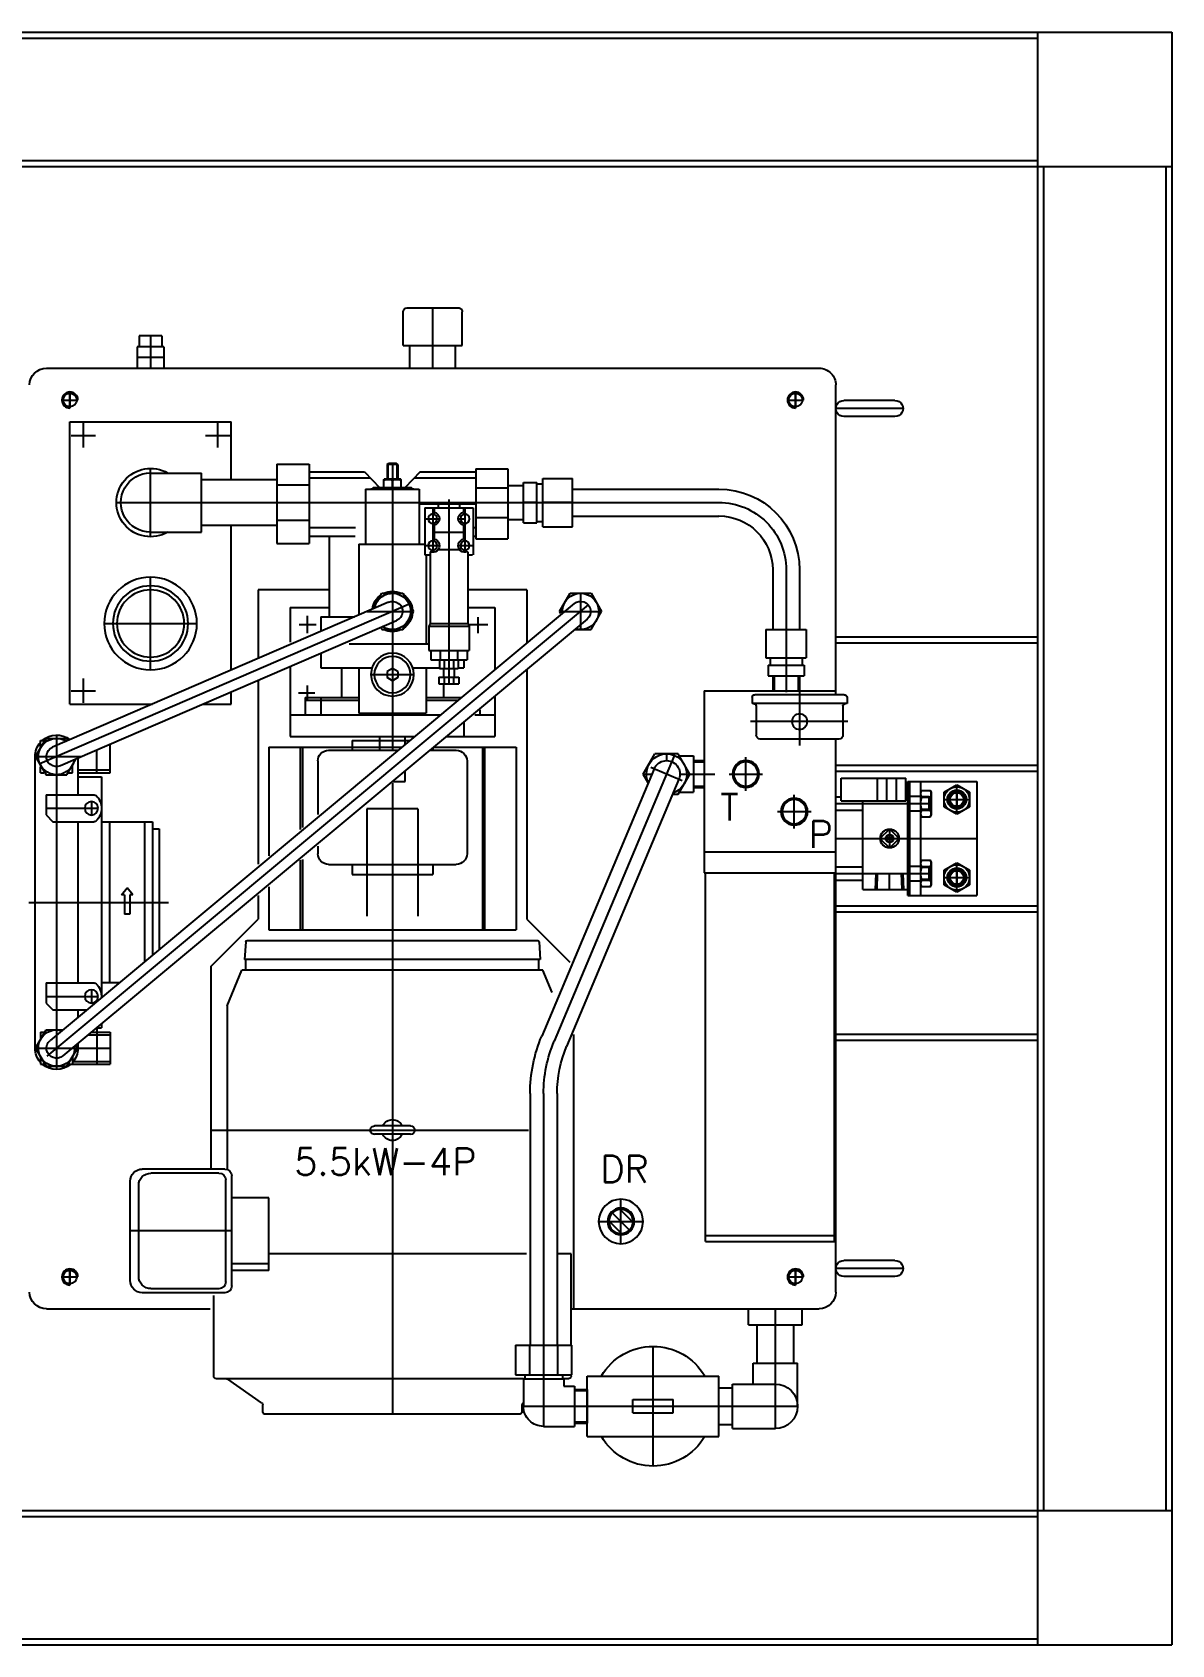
# Model space of a CAD drawing. Header units: millimetres. Extents: x 4080735 to 4152075, y -451436 to -400976.
# Drawn here: x 4105735 to 4106583, y -423212 to -422012 of the extents above; entities that cross this region are included whole.
import ezdxf

# ---------------------------------------------------------------- set-up
doc = ezdxf.new("R2010")
doc.units = ezdxf.units.MM
doc.header["$LTSCALE"] = 60
doc.layers.add('EQUIPMENT', color=6, linetype='Continuous')
doc.styles.get("Standard").update_dxf_attribs({"font": 'romans.shx', "width": 0.75, "bigfont": 'whgtxt.shx'})

# ---------------------------------------------------------------- blocks, each defined once
blk = doc.blocks.new('EQ')
at = {"layer": 'EQUIPMENT', "color": 253}
for p, q in [((-12255, 19956.5), (-8955, 19956.5)), ((-9055, 19956.5), (-9055, 18756.5)), ((-8955, 19956.5), (-8955, 18756.5)), ((-9955, 19952), (-9055, 19952)), ((-9955, 19861), (-9055, 19861)), ((-9955, 19856.5), (-8955, 19856.5)), ((-9050.5, 19856.5), (-9050.5, 18856.5)), ((-8959.5, 19856.5), (-8959.5, 18856.5)), ((-9527, 19723.5), (-9527, 19748.5)), ((-9524, 19751.5), (-9486, 19751.5)), ((-9505, 19706.5), (-9505, 19751.5)), ((-9483, 19723.5), (-9483, 19748.5)), ((-9723.5, 19730.5), (-9723.5, 19722.5)), ((-9706.5, 19730.5), (-9723.5, 19730.5)), ((-9715, 19730.5), (-9715, 19706.5)), ((-9715, 19729.5), (-9715, 19721.5)), ((-9706.5, 19730.5), (-9706.5, 19722.5)), ((-9725, 19722.5), (-9725, 19706.5)), ((-9705, 19722.5), (-9725, 19722.5)), ((-9705, 19722.5), (-9705, 19706.5)), ((-9527, 19723.5), (-9483, 19723.5)), ((-9522, 19706.5), (-9522, 19723.5)), ((-9488, 19706.5), (-9488, 19723.5)), ((-9792.5, 19706.5), (-9217.5, 19706.5)), ((-9705, 19714.5), (-9725, 19714.5)), ((-9205, 19466.5), (-9205, 19694)), ((-9781, 19682.8), (-9769, 19682.8)), ((-9781, 19682.8), (-9769, 19682.8)), ((-9775, 19688.8), (-9775, 19676.8)), ((-9775, 19676.8), (-9775, 19688.8)), ((-9241, 19682.8), (-9229, 19682.8)), ((-9241, 19682.8), (-9229, 19682.8)), ((-9235, 19688.8), (-9235, 19676.8)), ((-9235, 19676.8), (-9235, 19688.8)), ((-9161, 19682.5), (-9199, 19682.5)), ((-9155, 19676.5), (-9205, 19676.5)), ((-9161, 19670.5), (-9199, 19670.5)), ((-9775, 19456.5), (-9775, 19666.5)), ((-9775, 19666.5), (-9655, 19666.5)), ((-9774, 19656.5), (-9756, 19656.5)), ((-9765, 19647.5), (-9765, 19665.5)), ((-9674, 19656.5), (-9656, 19656.5)), ((-9665, 19647.5), (-9665, 19665.5)), ((-9655, 19623.5), (-9655, 19666.5)), ((-9715, 19581), (-9715, 19632)), ((-9621, 19635), (-9597, 19635)), ((-9621, 19635), (-9621, 19576)), ((-9597, 19635), (-9597, 19576)), ((-9539, 19634.9), (-9538, 19635.5)), ((-9531, 19634.9), (-9539, 19634.9)), ((-9539, 19634.9), (-9539, 19624)), ((-9538.3, 19635.3), (-9538.3, 19624)), ((-9532, 19635.5), (-9538, 19635.5)), ((-9535, 19635.5), (-9535, 19422.2)), ((-9531, 19634.9), (-9532, 19635.5)), ((-9531.7, 19635.3), (-9531.7, 19624)), ((-9531, 19634.9), (-9531, 19624)), ((-9715, 19628.5), (-9677, 19628.5)), ((-9677, 19584.5), (-9677, 19628.5)), ((-9621, 19623.5), (-9677, 19623.5)), ((-9597, 19629.5), (-9555.7, 19629.5)), ((-9597, 19625), (-9551.4, 19625)), ((-9555.7, 19629.5), (-9544.3, 19617.5)), ((-9541.5, 19623.3), (-9541.2, 19624)), ((-9541.5, 19617.5), (-9541.5, 19623.3)), ((-9528.7, 19624), (-9541.2, 19624)), ((-9535, 19617.5), (-9535, 19623.3)), ((-9528.5, 19623.3), (-9528.7, 19624)), ((-9528.5, 19617.5), (-9528.5, 19623.3)), ((-9514.3, 19629.5), (-9525.7, 19617.5)), ((-9518.6, 19625), (-9473, 19625)), ((-9514.3, 19629.5), (-9473, 19629.5)), ((-9473, 19631.5), (-9473, 19579.5)), ((-9473, 19631.5), (-9449, 19631.5)), ((-9449, 19631.5), (-9449, 19579.5)), ((-9437.5, 19591.5), (-9437.5, 19621.5)), ((-9437.5, 19621.5), (-9427.5, 19621.5)), ((-9427.5, 19591.5), (-9427.5, 19621.5)), ((-9427.5, 19620.5), (-9423, 19620.5)), ((-9423, 19588.5), (-9423, 19624.5)), ((-9423, 19624.5), (-9401, 19624.5)), ((-9401, 19588.5), (-9401, 19624.5)), ((-9621, 19619.6), (-9597, 19619.6)), ((-9555, 19616.5), (-9515, 19616.5)), ((-9555, 19616.5), (-9555, 19575.5)), ((-9520.7, 19617.5), (-9549.3, 19617.5)), ((-9546.5, 19617.5), (-9523.5, 19617.5)), ((-9515, 19616.5), (-9515, 19575.5)), ((-9493, 19608.9), (-9493, 19471.5)), ((-9473, 19617.5), (-9449, 19617.5)), ((-9449, 19619.3), (-9437.5, 19619.3)), ((-9401, 19616.5), (-9292, 19616.5)), ((-9740.5, 19606.5), (-9437.6, 19606.5)), ((-9514.3, 19605.5), (-9473, 19605.5)), ((-9511, 19602.5), (-9475, 19602.5)), ((-9511, 19602.5), (-9511, 19567.5)), ((-9505, 19602.5), (-9505, 19569.5)), ((-9504, 19602.5), (-9504, 19599.4)), ((-9501, 19606.5), (-9485, 19606.5)), ((-9501, 19606.5), (-9501, 19602.5)), ((-9485, 19606.5), (-9485, 19602.5)), ((-9482, 19602.5), (-9482, 19599.4)), ((-9481, 19602.5), (-9481, 19569.5)), ((-9475, 19602.5), (-9475, 19567.5)), ((-9454.8, 19606.5), (-9292, 19606.5)), ((-9427.5, 19606.5), (-9437.5, 19606.5)), ((-9401, 19606.5), (-9423, 19606.5)), ((-9401, 19596.5), (-9292, 19596.5)), ((-9715, 19584.5), (-9677, 19584.5)), ((-9621, 19589.5), (-9677, 19589.5)), ((-9655, 19481.8), (-9655, 19589.5)), ((-9621, 19593.4), (-9597, 19593.4)), ((-9596.6, 19588), (-9562.6, 19588)), ((-9511, 19594.5), (-9500, 19594.5)), ((-9505, 19584.5), (-9481, 19584.5)), ((-9504, 19589.6), (-9504, 19579.4)), ((-9486, 19594.5), (-9481, 19594.5)), ((-9482, 19589.6), (-9482, 19579.4)), ((-9475, 19588), (-9473, 19588)), ((-9473, 19595.5), (-9449, 19595.5)), ((-9449, 19593.8), (-9437.5, 19593.8)), ((-9437.5, 19591.5), (-9427.5, 19591.5)), ((-9427.5, 19592.5), (-9423, 19592.5)), ((-9423, 19588.5), (-9401, 19588.5)), ((-9621, 19576), (-9597, 19576)), ((-9597, 19581.5), (-9562.8, 19581.5)), ((-9582, 19581.5), (-9582, 19521.5)), ((-9560, 19575.5), (-9560, 19522.9)), ((-9560, 19575.5), (-9511, 19575.5)), ((-9511, 19574.5), (-9500, 19574.5)), ((-9486, 19574.5), (-9475, 19574.5)), ((-9475, 19581.5), (-9473, 19581.5)), ((-9473, 19579.5), (-9449, 19579.5)), ((-9511, 19567.5), (-9507, 19567.5)), ((-9510, 19567.5), (-9510, 19501.5)), ((-9507, 19569.9), (-9507, 19516.5)), ((-9501, 19571.5), (-9485, 19571.5)), ((-9479, 19569.9), (-9479, 19516.5)), ((-9479, 19567.5), (-9475.3, 19567.5)), ((-9715, 19482), (-9715, 19551)), ((-9252, 19556.5), (-9252, 19512)), ((-9242, 19556.5), (-9242, 19465.5)), ((-9232, 19556.5), (-9232, 19512)), ((-9635, 19541.5), (-9635, 19490.5)), ((-9582, 19541.5), (-9635, 19541.5)), ((-9549.5, 19527.4), (-9542.8, 19539)), ((-9542.8, 19539), (-9527.2, 19539)), ((-9527.2, 19539), (-9519.4, 19525.5)), ((-9435, 19541.5), (-9479, 19541.5)), ((-9435, 19541.5), (-9435, 19502)), ((-9410.6, 19525.5), (-9402.8, 19539)), ((-9402.8, 19539), (-9387.2, 19539)), ((-9395, 19539), (-9395, 19512)), ((-9387.2, 19539), (-9379.4, 19525.5)), ((-9521.2, 19531.5), (-9797.5, 19412.1)), ((-9389.3, 19530.3), (-9792.2, 19194.5)), ((-9399.8, 19531.3), (-9789.8, 19206.3)), ((-9538, 19532.4), (-9788, 19424.4)), ((-9611.2, 19528.5), (-9611.2, 19502.5)), ((-9611.2, 19528.5), (-9582, 19528.5)), ((-9553.9, 19525.5), (-9519.4, 19525.5)), ((-9527.2, 19512), (-9519.4, 19525.5)), ((-9479, 19528.5), (-9458.7, 19528.5)), ((-9458.7, 19528.5), (-9458.7, 19482.2)), ((-9410.6, 19525.5), (-9379.4, 19525.5)), ((-9410.6, 19525.5), (-9409.8, 19524.1)), ((-9387.2, 19512), (-9379.4, 19525.5)), ((-9532, 19518.6), (-9782, 19410.6)), ((-9390.2, 19519.7), (-9780.2, 19194.7)), ((-9749.5, 19516.5), (-9680.5, 19516.5)), ((-9604.3, 19515.8), (-9591.7, 19515.8)), ((-9598.5, 19522.3), (-9598.5, 19509.3)), ((-9588.2, 19521.5), (-9563.2, 19521.5)), ((-9588.2, 19521.5), (-9588.2, 19510.7)), ((-9543.7, 19513.6), (-9542.8, 19512)), ((-9542.8, 19512), (-9527.2, 19512)), ((-9507, 19516.5), (-9508, 19514.5)), ((-9508, 19514.5), (-9478, 19514.5)), ((-9508, 19514.5), (-9508, 19496.5)), ((-9507, 19516.5), (-9479, 19516.5)), ((-9479, 19516.5), (-9478, 19514.5)), ((-9478, 19515.8), (-9464, 19515.8)), ((-9478, 19514.5), (-9478, 19496.5)), ((-9471.5, 19521.3), (-9471.5, 19509.3)), ((-9399.5, 19512), (-9387.2, 19512)), ((-9257, 19512), (-9227, 19512)), ((-9257, 19512), (-9257, 19491)), ((-9242, 19512), (-9242, 19491)), ((-9227, 19512), (-9227, 19491)), ((-9567.2, 19501.5), (-9508, 19501.5)), ((-9205, 19506.5), (-9055, 19506.5)), ((-9205, 19502), (-9055, 19502)), ((-9588.2, 19494.4), (-9588.2, 19483.5)), ((-9508, 19496.5), (-9478, 19496.5)), ((-9506.5, 19496.5), (-9506.5, 19489.5)), ((-9506.5, 19489.5), (-9479.5, 19489.5)), ((-9500, 19489.5), (-9500, 19483)), ((-9499.5, 19496.5), (-9499.5, 19489.5)), ((-9496.5, 19489.5), (-9496.5, 19483)), ((-9489.5, 19489.5), (-9489.5, 19483)), ((-9486.5, 19496.5), (-9486.5, 19489.5)), ((-9486, 19489.5), (-9486, 19483)), ((-9481.8, 19489.5), (-9481.8, 19483.5)), ((-9479.5, 19496.5), (-9479.5, 19489.5)), ((-9257, 19491), (-9227, 19491)), ((-9254, 19491), (-9254, 19485.5)), ((-9230, 19491), (-9230, 19485.5)), ((-9611.2, 19484.4), (-9611.2, 19432.5)), ((-9588.2, 19483.5), (-9550.2, 19483.5)), ((-9573, 19483.5), (-9573, 19461.5)), ((-9560, 19483.5), (-9560, 19449.8)), ((-9551, 19478.5), (-9519, 19478.5)), ((-9535, 19483.1), (-9539, 19480.8)), ((-9539, 19480.8), (-9539, 19476.2)), ((-9535, 19473.9), (-9539, 19476.2)), ((-9531, 19480.8), (-9535, 19483.1)), ((-9531, 19476.2), (-9535, 19473.9)), ((-9531, 19480.8), (-9531, 19476.2)), ((-9519.8, 19483.5), (-9500, 19483.5)), ((-9510, 19483.5), (-9510, 19449.8)), ((-9500.5, 19476.5), (-9485.5, 19476.5)), ((-9500.5, 19476.5), (-9500.5, 19471.5)), ((-9500, 19483), (-9486, 19483)), ((-9497, 19483), (-9497, 19476.5)), ((-9496.5, 19476.5), (-9496.5, 19471.5)), ((-9489.5, 19476.5), (-9489.5, 19471.5)), ((-9489, 19483), (-9489, 19476.5)), ((-9486, 19483.5), (-9481.8, 19483.5)), ((-9485.5, 19476.5), (-9485.5, 19471.5)), ((-9435, 19482.4), (-9435, 19296.5)), ((-9255.5, 19485.5), (-9228.5, 19485.5)), ((-9255.5, 19485.5), (-9255.5, 19477.5)), ((-9255.5, 19477.5), (-9228.5, 19477.5)), ((-9252, 19477.5), (-9252, 19466.5)), ((-9251, 19477.5), (-9251, 19466.5)), ((-9242, 19485.5), (-9242, 19477.5)), ((-9233, 19477.5), (-9233, 19466.5)), ((-9232, 19477.5), (-9232, 19466.5)), ((-9228.5, 19485.5), (-9228.5, 19477.5)), ((-9774, 19466.5), (-9756, 19466.5)), ((-9765, 19457.5), (-9765, 19475.5)), ((-9655, 19456.5), (-9655, 19465.5)), ((-9635, 19474.1), (-9635, 19337.4)), ((-9605, 19465), (-9592.7, 19465)), ((-9598.5, 19470.3), (-9598.5, 19460.3)), ((-9500.5, 19471.5), (-9485.5, 19471.5)), ((-9497, 19471.5), (-9497, 19461.5)), ((-9303, 19466.5), (-9303, 19331)), ((-9303, 19466.5), (-9205, 19466.5)), ((-9232, 19469.4), (-9232, 19425.7)), ((-9205, 19463.5), (-9205, 19466.5)), ((-9775, 19456.5), (-9713.6, 19456.5)), ((-9675.8, 19456.5), (-9655, 19456.5)), ((-9675.8, 19456.5), (-9655, 19456.5)), ((-9600, 19461.5), (-9560, 19461.5)), ((-9600, 19461.5), (-9600, 19448.5)), ((-9600, 19459.5), (-9560, 19459.5)), ((-9588.2, 19461.5), (-9588.2, 19448.5)), ((-9510, 19461.5), (-9483.5, 19461.5)), ((-9510, 19459.5), (-9485.9, 19459.5)), ((-9470, 19452.2), (-9470, 19448.5)), ((-9458.7, 19462.6), (-9458.7, 19432.5)), ((-9267.3, 19461.5), (-9267.3, 19457)), ((-9196.7, 19457), (-9267.3, 19457)), ((-9198.7, 19463.5), (-9265.3, 19463.5)), ((-9264.3, 19455), (-9264.3, 19433.5)), ((-9199.7, 19455), (-9199.7, 19433.5)), ((-9196.7, 19461.5), (-9196.7, 19457)), ((-9611.2, 19448.5), (-9499.1, 19448.5)), ((-9560, 19449.8), (-9510, 19449.8)), ((-9481.8, 19443.4), (-9481.8, 19432.5)), ((-9473.7, 19448.5), (-9458.7, 19448.5)), ((-9196, 19443.5), (-9268.5, 19443.5)), ((-9800.6, 19417.5), (-9792.8, 19431)), ((-9797, 19429.5), (-9793.7, 19429.5)), ((-9797, 19423.7), (-9797, 19429.5)), ((-9792.8, 19431), (-9777.2, 19431)), ((-9785, 19433.5), (-9785, 19184.5)), ((-9777.2, 19431), (-9776.3, 19429.4)), ((-9611.2, 19432.5), (-9518.3, 19432.5)), ((-9565, 19429.5), (-9521.9, 19429.5)), ((-9565, 19429.5), (-9565, 19424.5)), ((-9544.5, 19432.5), (-9544.5, 19429.5)), ((-9544.5, 19429.5), (-9544.5, 19422.2)), ((-9525.5, 19429.5), (-9525.5, 19432.5)), ((-9525.5, 19426.5), (-9525.5, 19429.5)), ((-9494.9, 19432.5), (-9458.7, 19432.5)), ((-9202.7, 19430.5), (-9261.3, 19430.5)), ((-9205, 19344.9), (-9205, 19430.5)), ((-9801, 19417.5), (-9801, 19200.5)), ((-9801, 19417.5), (-9766.1, 19417.5)), ((-9800.6, 19417.5), (-9792.8, 19404)), ((-9769, 19416.3), (-9769, 19389)), ((-9755, 19405.5), (-9755, 19422.3)), ((-9745, 19405.5), (-9745, 19426.6)), ((-9627, 19424.5), (-9627, 19343.7)), ((-9627, 19424.5), (-9527.9, 19424.5)), ((-9603.6, 19424.5), (-9603.6, 19363.1)), ((-9602, 19424.5), (-9602, 19364.7)), ((-9582.5, 19422.2), (-9530.8, 19422.2)), ((-9565, 19424.5), (-9565, 19422.2)), ((-9507.3, 19422.2), (-9487.5, 19422.2)), ((-9505, 19424.1), (-9505, 19422.2)), ((-9504.5, 19424.5), (-9443, 19424.5)), ((-9468, 19424.5), (-9468, 19288.5)), ((-9466.4, 19424.5), (-9466.4, 19288.5)), ((-9443, 19424.5), (-9443, 19288.5)), ((-9325.3, 19418), (-9414.7, 19205.6)), ((-9348.3, 19404.5), (-9339.7, 19419.5)), ((-9322.3, 19419.5), (-9339.7, 19419.5)), ((-9331, 19419.5), (-9331, 19414.5)), ((-9313.7, 19404.5), (-9322.3, 19419.5)), ((-9321.5, 19418), (-9311, 19418)), ((-9311, 19418), (-9311, 19391)), ((-9272, 19392), (-9272, 19417.1)), ((-9797, 19405.5), (-9797, 19409.8)), ((-9797, 19405.5), (-9794.3, 19405.5)), ((-9792.8, 19404), (-9777.2, 19404)), ((-9777.2, 19404), (-9770.5, 19415.6)), ((-9776.3, 19405.5), (-9773, 19405.5)), ((-9773, 19405.5), (-9773, 19411.3)), ((-9769, 19407.5), (-9745, 19407.5)), ((-9769, 19405.5), (-9745, 19405.5)), ((-9590.5, 19414.2), (-9590.5, 19374.4)), ((-9525.5, 19399), (-9525.5, 19407)), ((-9479.5, 19414.2), (-9479.5, 19345.2)), ((-9340.2, 19408.4), (-9423.9, 19209.5)), ((-9348.3, 19404.5), (-9341.8, 19404.5)), ((-9344.6, 19398), (-9348.3, 19404.5)), ((-9342.8, 19409.5), (-9319.5, 19399.7)), ((-9322.3, 19389.5), (-9313.7, 19404.5)), ((-9321, 19404.5), (-9295.1, 19404.5)), ((-9311, 19414.5), (-9303, 19414.5)), ((-9311, 19413.5), (-9303, 19413.5)), ((-9284.5, 19404.5), (-9259.5, 19404.5)), ((-9205, 19411), (-9055, 19411)), ((-9205, 19406.5), (-9055, 19406.5)), ((-9769, 19402.5), (-9751.5, 19402.5)), ((-9751.5, 19402.5), (-9751.5, 19238.2)), ((-9535.1, 19399), (-9525.5, 19399)), ((-9535, 19397.7), (-9535, 18928)), ((-9321.8, 19400.6), (-9405.5, 19201.7)), ((-9311, 19395.5), (-9303, 19395.5)), ((-9311, 19394.5), (-9303, 19394.5)), ((-9201, 19384.5), (-9201, 19401.5)), ((-9201, 19401.5), (-9153, 19401.5)), ((-9174, 19384.5), (-9174, 19401.5)), ((-9167, 19384.5), (-9167, 19401.5)), ((-9160, 19384.5), (-9160, 19401.5)), ((-9153, 19384.5), (-9153, 19401.5)), ((-9153, 19394.5), (-9150, 19394.5)), ((-9151.5, 19399), (-9100, 19399)), ((-9151.5, 19314), (-9151.5, 19399)), ((-9150, 19314), (-9150, 19399)), ((-9150, 19318.5), (-9150, 19394.5)), ((-9142, 19399), (-9142, 19314)), ((-9141.2, 19392.3), (-9142, 19391)), ((-9141.2, 19392.3), (-9134.8, 19392.3)), ((-9134.8, 19392.3), (-9134, 19391)), ((-9124.5, 19391), (-9115, 19396.5)), ((-9115, 19396.5), (-9105.5, 19391)), ((-9115, 19376), (-9115, 19395)), ((-9115, 19392.5), (-9115, 19378.5)), ((-9100, 19399), (-9100, 19314)), ((-9792.7, 19389), (-9756.9, 19389)), ((-9792.7, 19389), (-9792.7, 19374)), ((-9759, 19384), (-9759, 19374)), ((-9326.5, 19389.5), (-9322.3, 19389.5)), ((-9321.5, 19391), (-9311, 19391)), ((-9236, 19364), (-9236, 19389)), ((-9205, 19387.5), (-9201, 19387.5)), ((-9205, 19382.5), (-9135, 19382.5)), ((-9201, 19384.5), (-9153, 19384.5)), ((-9185, 19318.5), (-9185, 19384.5)), ((-9150, 19388), (-9142, 19388)), ((-9150, 19382.5), (-9142, 19382.5)), ((-9142, 19391), (-9142, 19374)), ((-9135.6, 19387.5), (-9142, 19387.5)), ((-9135, 19386.9), (-9142, 19386.9)), ((-9141.2, 19387.4), (-9134.8, 19387.4)), ((-9135, 19386.9), (-9135.6, 19387.5)), ((-9135.6, 19377.5), (-9135.6, 19387.5)), ((-9135, 19378.1), (-9135, 19386.9)), ((-9134, 19391), (-9134, 19374)), ((-9124.5, 19380), (-9124.5, 19391)), ((-9124.5, 19385.5), (-9105.5, 19385.5)), ((-9115, 19374.5), (-9124.5, 19380)), ((-9122, 19385.5), (-9108, 19385.5)), ((-9121, 19385.5), (-9109, 19385.5)), ((-9121, 19385.5), (-9109, 19385.5)), ((-9115, 19391.5), (-9115, 19379.5)), ((-9115, 19379.5), (-9115, 19391.5)), ((-9105.5, 19380), (-9115, 19374.5)), ((-9105.5, 19391), (-9105.5, 19380)), ((-9792.7, 19379), (-9754, 19379)), ((-9792.7, 19374), (-9787.7, 19369)), ((-9787.7, 19369), (-9756.9, 19369)), ((-9769, 19369), (-9769, 19249)), ((-9751.5, 19368.8), (-9713.5, 19368.8)), ((-9745.5, 19368.8), (-9745.5, 19249.3)), ((-9719.5, 19368.8), (-9719.5, 19264.9)), ((-9713.5, 19368.8), (-9713.5, 19269.9)), ((-9554, 19378.5), (-9554, 19298.8)), ((-9516, 19378.5), (-9554, 19378.5)), ((-9516, 19378.5), (-9516, 19298.8)), ((-9248.5, 19376.5), (-9223.5, 19376.5)), ((-9205, 19377.5), (-9185, 19377.5)), ((-9150, 19377), (-9142, 19377)), ((-9135, 19378.1), (-9142, 19378.1)), ((-9135.6, 19377.5), (-9142, 19377.5)), ((-9142, 19374), (-9141.2, 19372.7)), ((-9141.2, 19377.6), (-9134.8, 19377.6)), ((-9141.2, 19372.7), (-9134.8, 19372.7)), ((-9135, 19378.1), (-9135.6, 19377.5)), ((-9134, 19374), (-9134.8, 19372.7)), ((-9713.5, 19363.8), (-9708.5, 19363.8)), ((-9708.5, 19363.8), (-9708.5, 19274)), ((-9205, 19356.5), (-9151.5, 19356.5)), ((-9171.2, 19357.4), (-9165.9, 19362.7)), ((-9167.9, 19357.2), (-9162.1, 19357.2)), ((-9165, 19363.5), (-9165, 19349.5)), ((-9164.1, 19362.7), (-9158.8, 19357.4)), ((-9151.5, 19356.5), (-9100, 19356.5)), ((-9590.5, 19350.8), (-9590.5, 19345.2)), ((-9303, 19346.5), (-9205, 19346.5)), ((-9205, 19019), (-9205, 19346.5)), ((-9171.2, 19355.6), (-9165.9, 19350.3)), ((-9167.9, 19355.7), (-9162.1, 19355.7)), ((-9164.1, 19350.3), (-9158.8, 19355.6)), ((-9603.6, 19340.4), (-9603.6, 19288.5)), ((-9602, 19341), (-9602, 19288.5)), ((-9582.5, 19337.2), (-9487.5, 19337.2)), ((-9565, 19337.2), (-9565, 19329.8)), ((-9505, 19337.2), (-9505, 19329.8)), ((-9205, 19335.5), (-9185, 19335.5)), ((-9150, 19336), (-9142, 19336)), ((-9141.2, 19340.3), (-9142, 19339)), ((-9142, 19339), (-9142, 19322)), ((-9135.6, 19335.5), (-9142, 19335.5)), ((-9135, 19334.9), (-9142, 19334.9)), ((-9141.2, 19340.3), (-9134.8, 19340.3)), ((-9141.2, 19335.4), (-9134.8, 19335.4)), ((-9135, 19334.9), (-9135.6, 19335.5)), ((-9135.6, 19325.5), (-9135.6, 19335.5)), ((-9135, 19326.1), (-9135, 19334.9)), ((-9134.8, 19340.3), (-9134, 19339)), ((-9134, 19339), (-9134, 19322)), ((-9124.5, 19333), (-9115, 19338.5)), ((-9124.5, 19322), (-9124.5, 19333)), ((-9115, 19338.5), (-9105.5, 19333)), ((-9115, 19318), (-9115, 19337)), ((-9115, 19334.5), (-9115, 19320.5)), ((-9115, 19333.5), (-9115, 19321.5)), ((-9115, 19321.5), (-9115, 19333.5)), ((-9105.5, 19333), (-9105.5, 19322)), ((-9627, 19320.6), (-9627, 19288.5)), ((-9565, 19329.8), (-9505, 19329.8)), ((-9303, 19331), (-9205, 19331)), ((-9302, 19056.5), (-9302, 19331)), ((-9206, 19056.5), (-9206, 19331)), ((-9205, 19330.5), (-9135, 19330.5)), ((-9205, 19325.5), (-9185, 19325.5)), ((-9175.5, 19318.5), (-9175.1, 19330.5)), ((-9174.3, 19318.5), (-9173.9, 19330.5)), ((-9165, 19318.5), (-9165, 19330.5)), ((-9155.7, 19318.5), (-9156.1, 19330.5)), ((-9154.5, 19318.5), (-9154.9, 19330.5)), ((-9150, 19330.5), (-9142, 19330.5)), ((-9150, 19325), (-9142, 19325)), ((-9135, 19326.1), (-9142, 19326.1)), ((-9135.6, 19325.5), (-9142, 19325.5)), ((-9142, 19322), (-9141.2, 19320.7)), ((-9141.2, 19325.6), (-9134.8, 19325.6)), ((-9141.2, 19320.7), (-9134.8, 19320.7)), ((-9135, 19326.1), (-9135.6, 19325.5)), ((-9134, 19322), (-9134.8, 19320.7)), ((-9124.5, 19327.5), (-9105.5, 19327.5)), ((-9115, 19316.5), (-9124.5, 19322)), ((-9122, 19327.5), (-9108, 19327.5)), ((-9121, 19327.5), (-9109, 19327.5)), ((-9121, 19327.5), (-9109, 19327.5)), ((-9105.5, 19322), (-9115, 19316.5)), ((-9805.6, 19309), (-9701.6, 19309)), ((-9736.7, 19314.7), (-9732.5, 19319.7)), ((-9734.5, 19314.7), (-9736.7, 19314.7)), ((-9734.5, 19314.7), (-9734.5, 19300.2)), ((-9728.3, 19314.7), (-9732.5, 19319.7)), ((-9730.5, 19314.7), (-9730.5, 19300.2)), ((-9728.3, 19314.7), (-9730.5, 19314.7)), ((-9635, 19314.1), (-9635, 19296.5)), ((-9185, 19318.5), (-9150, 19318.5)), ((-9151.5, 19314), (-9100, 19314)), ((-9730.5, 19300.2), (-9734.5, 19300.2)), ((-9670, 19261.5), (-9635, 19296.5)), ((-9435, 19296.5), (-9403.1, 19264.6)), ((-9205, 19306.5), (-9055, 19306.5)), ((-9205, 19302), (-9055, 19302)), ((-9627, 19288.5), (-9443, 19288.5)), ((-9644.1, 19279.6), (-9645, 19266.5)), ((-9643.1, 19280.5), (-9426.9, 19280.5)), ((-9425.9, 19279.6), (-9425, 19266.5)), ((-9670, 19110.5), (-9670, 19261.5)), ((-9425, 19266.5), (-9645, 19266.5)), ((-9644, 19258.5), (-9644, 19266.5)), ((-9426, 19258.5), (-9426, 19266.5)), ((-9792.7, 19249), (-9792.7, 19234)), ((-9792.7, 19249), (-9756.9, 19249)), ((-9751.5, 19249.3), (-9738.2, 19249.3)), ((-9658.1, 19232), (-9647, 19258.5)), ((-9423, 19258.5), (-9647, 19258.5)), ((-9416.1, 19242), (-9423, 19258.5)), ((-9792.7, 19239), (-9754, 19239)), ((-9759, 19244), (-9759, 19234)), ((-9792.7, 19234), (-9787.7, 19229)), ((-9787.7, 19229), (-9762.5, 19229)), ((-9769, 19229), (-9769, 19223.6)), ((-9658.1, 19232), (-9658.1, 19110.3)), ((-9800.6, 19200.5), (-9792.8, 19214)), ((-9797, 19212.5), (-9793.7, 19212.5)), ((-9797, 19212.5), (-9797, 19206.7)), ((-9792.8, 19214), (-9780.5, 19214)), ((-9758.9, 19212.5), (-9745, 19212.5)), ((-9755.3, 19215.5), (-9751.5, 19215.5)), ((-9755, 19215.8), (-9755, 19188.5)), ((-9751.5, 19218.7), (-9751.5, 19215.5)), ((-9745, 19212.5), (-9745, 19188.5)), ((-9801, 19200.5), (-9745, 19200.5)), ((-9800.6, 19200.5), (-9792.8, 19187)), ((-9777.2, 19187), (-9769.4, 19200.5)), ((-9770.7, 19202.7), (-9769.4, 19200.5)), ((-9769, 19204.1), (-9769, 19200.2)), ((-9761.3, 19210.5), (-9745, 19210.5)), ((-9400, 19006.5), (-9400, 19210.7)), ((-9205, 19211), (-9055, 19211)), ((-9205, 19206.5), (-9055, 19206.5)), ((-9797, 19194.3), (-9797, 19188.5)), ((-9797, 19188.5), (-9793.7, 19188.5)), ((-9776.3, 19188.5), (-9773, 19188.5)), ((-9773, 19194.3), (-9773, 19188.5)), ((-9773, 19188.5), (-9745, 19188.5)), ((-9772.5, 19190.5), (-9745, 19190.5)), ((-9792.8, 19187), (-9777.2, 19187)), ((-9432.5, 19166.8), (-9432.5, 18979.5)), ((-9422.5, 19166.8), (-9422.5, 18919)), ((-9412.5, 19166.8), (-9412.5, 18979.5)), ((-9521.6, 19142.7), (-9548.3, 19142.7)), ((-9670, 19139.5), (-9433.8, 19139.5)), ((-9521.6, 19136.4), (-9548.3, 19136.4)), ((-9659.6, 19110.5), (-9721.2, 19110.5)), ((-9664.1, 19107.5), (-9714.8, 19107.5)), ((-9654.6, 19023.5), (-9654.6, 19105.5)), ((-9730.2, 19027.5), (-9730.2, 19101.5)), ((-9723.8, 19030.5), (-9723.8, 19098.5)), ((-9659.1, 19026.5), (-9659.1, 19102.5)), ((-9626.9, 19089.1), (-9654.6, 19089.1)), ((-9626.9, 19034.9), (-9626.9, 19089.1)), ((-9366.4, 19081.4), (-9355.1, 19070.1)), ((-9365, 19055), (-9365, 19088)), ((-9381.5, 19071.5), (-9348.5, 19071.5)), ((-9374.9, 19072.9), (-9363.6, 19061.6)), ((-9372.1, 19078.6), (-9357.9, 19064.4)), ((-9654.6, 19064.5), (-9730.2, 19064.5)), ((-9302, 19061), (-9206, 19061)), ((-9302, 19056.5), (-9206, 19056.5)), ((-9435.2, 19047.5), (-9626.9, 19047.5)), ((-9402, 19047.5), (-9412.5, 19047.5)), ((-9402, 18979.5), (-9402, 19047.5)), ((-9775, 19036.2), (-9775, 19024.2)), ((-9775, 19024.2), (-9775, 19036.2)), ((-9626.9, 19039.9), (-9654.6, 19039.9)), ((-9626.9, 19034.9), (-9654.6, 19034.9)), ((-9235, 19036.2), (-9235, 19024.2)), ((-9235, 19024.2), (-9235, 19036.2)), ((-9155, 19036.5), (-9205, 19036.5)), ((-9161, 19042.5), (-9199, 19042.5)), ((-9781, 19030.2), (-9769, 19030.2)), ((-9781, 19030.2), (-9769, 19030.2)), ((-9664.1, 19021.5), (-9714.8, 19021.5)), ((-9241, 19030.2), (-9229, 19030.2)), ((-9241, 19030.2), (-9229, 19030.2)), ((-9161, 19030.5), (-9199, 19030.5)), ((-9659.6, 19018.5), (-9721.2, 19018.5)), ((-9668, 18956.5), (-9668, 19016.3)), ((-9792.5, 19006.5), (-9670.7, 19006.5)), ((-9402, 19006.5), (-9217.5, 19006.5)), ((-9270, 18994.5), (-9270, 19006.5)), ((-9250, 18917.5), (-9250, 19006.5)), ((-9230, 18994.5), (-9230, 19006.5)), ((-9270, 18994.5), (-9230, 18994.5)), ((-9263.6, 18966.6), (-9263.6, 18994.5)), ((-9236.4, 18966), (-9236.4, 18994.5)), ((-9443.3, 18979.5), (-9401.7, 18979.5)), ((-9443.3, 18979.5), (-9443.3, 18957.5)), ((-9432.9, 18979.5), (-9432.9, 18957.5)), ((-9412.1, 18979.5), (-9412.1, 18957.5)), ((-9401.7, 18979.5), (-9401.7, 18957.5)), ((-9341, 18889.5), (-9341, 18978.5)), ((-9266.5, 18966), (-9233.5, 18966)), ((-9266.5, 18950.5), (-9266.5, 18966)), ((-9233.5, 18934), (-9233.5, 18966)), ((-9437.5, 18954.5), (-9666, 18954.5)), ((-9632.4, 18936.6), (-9657.4, 18954.1)), ((-9443.3, 18957.5), (-9401.7, 18957.5)), ((-9437.5, 18954.5), (-9407.5, 18954.5)), ((-9437.5, 18954.5), (-9437.5, 18934)), ((-9436.5, 18957.5), (-9436.5, 18954.5)), ((-9408.5, 18957.5), (-9408.5, 18954.5)), ((-9404, 18954.5), (-9407.5, 18954.5)), ((-9407.5, 18954.5), (-9407.5, 18949)), ((-9407.5, 18949), (-9399.5, 18949)), ((-9399.5, 18949), (-9399.5, 18919)), ((-9390, 18956.5), (-9292, 18956.5)), ((-9390, 18911.5), (-9390, 18956.5)), ((-9292, 18911.5), (-9292, 18956.5)), ((-9282, 18917.5), (-9282, 18950.5)), ((-9282, 18950.5), (-9250, 18950.5)), ((-9399.5, 18946.5), (-9390, 18946.5)), ((-9399.5, 18945.8), (-9390, 18945.8)), ((-9390, 18946.5), (-9390, 18921.5)), ((-9356, 18939), (-9326, 18939)), ((-9356, 18929), (-9356, 18939)), ((-9326, 18929), (-9326, 18939)), ((-9292, 18947.6), (-9282, 18947.6)), ((-9631.5, 18930), (-9631.5, 18935)), ((-9440.5, 18928), (-9629.5, 18928)), ((-9438.5, 18930), (-9438.5, 18935)), ((-9437.5, 18934), (-9407.5, 18934)), ((-9409.2, 18934), (-9275.8, 18934)), ((-9356, 18929), (-9326, 18929)), ((-9277.6, 18934), (-9233.5, 18934)), ((-9422.5, 18919), (-9399.5, 18919)), ((-9399.5, 18922.3), (-9390, 18922.3)), ((-9399.5, 18921.5), (-9390, 18921.5)), ((-9292, 18920.4), (-9282, 18920.4)), ((-9282, 18917.5), (-9250, 18917.5)), ((-9390, 18911.5), (-9292, 18911.5)), ((-9955, 18856.5), (-8955, 18856.5)), ((-9955, 18852), (-9055, 18852)), ((-12255, 18756.5), (-8955, 18756.5)), ((-9955, 18761), (-9055, 18761))]:
    blk.add_line(p, q, dxfattribs=at)
for centre, radius in [((-9775, 19682.8), 5.05), ((-9235, 19682.8), 5.05), ((-9115, 19385.5), 9.5), ((-9115, 19385.5), 7), ((-9115, 19385.5), 6), ((-9115, 19385.5), 5.05), ((-9115, 19385.5), 5.05), ((-9165, 19356.5), 7), ((-9165, 19356.5), 3), ((-9115, 19327.5), 9.5), ((-9115, 19327.5), 7), ((-9115, 19327.5), 6), ((-9115, 19327.5), 5.05), ((-9115, 19327.5), 5.05), ((-9775, 19030.2), 5.05), ((-9235, 19030.2), 5.05)]:
    blk.add_circle(centre, radius, dxfattribs=at)
for centre, radius, start, end in [((-9775, 19682.8), 6, 0, 270), ((-9235, 19682.8), 6, 0, 270), ((-9137.7, 19389.9), 4.34, 145.591, 214.409), ((-9138.3, 19389.9), 4.34, 325.591, 34.409), ((-9125, 19382.4), 17, 162.8014, 179.5998), ((-9125, 19382.6), 17, 180.4002, 197.1986), ((-9151, 19382.4), 17, 0.4002, 17.1986), ((-9151, 19382.6), 17, 342.8014, 359.5998), ((-9115, 19385.5), 6, 0, 270), ((-9137.7, 19375.1), 4.34, 145.591, 214.409), ((-9138.3, 19375.1), 4.34, 325.591, 34.409), ((-9165, 19356.5), 6.25, 171.8699, 188.1301), ((-9165, 19356.5), 2.62, 16.6015, 163.3985), ((-9165, 19356.5), 6.25, 81.8699, 98.1301), ((-9165, 19356.5), 6.25, 351.8699, 8.1301), ((-9165, 19356.5), 2.62, 196.6015, 343.3985), ((-9165, 19356.5), 6.25, 261.8699, 278.1301), ((-9137.7, 19337.9), 4.34, 145.591, 214.409), ((-9125, 19330.4), 17, 162.8014, 179.5998), ((-9138.3, 19337.9), 4.34, 325.591, 34.409), ((-9151, 19330.4), 17, 0.4002, 17.1986), ((-9115, 19327.5), 6, 0, 270), ((-9125, 19330.6), 17, 180.4002, 197.1986), ((-9137.7, 19323.1), 4.34, 145.591, 214.409), ((-9151, 19330.6), 17, 342.8014, 359.5998), ((-9138.3, 19323.1), 4.34, 325.591, 34.409), ((-9775, 19030.2), 6, 0, 270), ((-9235, 19030.2), 6, 0, 270)]:
    blk.add_arc(centre, radius, start, end, dxfattribs=at)
at = {"layer": 'EQUIPMENT', "color": 253, "extrusion": (0, 0, -1)}
for centre, major_axis, ratio, start_param, end_param in [((-9524, 19748.5), (-2.12, -2.12), 1, 0.785398, 2.356194), ((-9486, 19748.5), (-2.12, -2.12), 1, 2.356194, 3.926991), ((-9792.5, 19694), (-8.84, -8.84), 1, 0.785398, 2.356194), ((-9217.5, 19694), (-8.84, -8.84), 1, 2.356194, 3.926991), ((-9199, 19676.5), (4.24, -4.24), 1, 0.785398, 3.926991), ((-9161, 19676.5), (4.24, -4.24), 1, 3.92699, 7.068583), ((-9715, 19606.5), (-18, -18), 1, -1.315518, 2.88631), ((-9715, 19606.5), (15.6, -15.6), 1, 0.785398, 3.926991), ((-9538.2, 19612.3), (-8.07, -8.07), 1, 2.067717, 2.644672), ((-9531.8, 19612.3), (-8.07, -8.07), 1, 2.067717, 2.644672), ((-9551, 19618.5), (1.41, -1.41), 1, 6.021386, 7.068584), ((-9519, 19618.5), (-1.41, -1.41), 1, -0.785398, 0.261799), ((-9292, 19556.5), (42.4, -42.4), 1, 3.926991, 5.497787), ((-9505, 19594.5), (0, -3.5), 0.975341, 0.000003, 6.283183), ((-9505, 19594.5), (-3.54, -3.54), 1, 2.557552, 5.29643), ((-9481, 19594.5), (3.54, -3.54), 1, 0.986757, 3.725634), ((-9481, 19594.5), (0, -3.5), 0.975341, 0.000003, 6.283183), ((-9292, 19556.5), (-35.4, -35.4), 1, 2.356194, 3.926991), ((-9292, 19556.5), (28.3, -28.3), 1, 3.926991, 5.497787), ((-9505, 19574.5), (0, -3.5), 0.975341, 0.000003, 6.283183), ((-9505, 19574.5), (3.54, -3.54), 1, 4.128349, 7.4801), ((-9481, 19574.5), (-3.54, -3.54), 1, -1.196915, 2.154837), ((-9481, 19574.5), (0, -3.5), 0.975341, 0.000003, 6.283183), ((-9715, 19516.5), (-24.4, -24.4), 1, 3.926991, 10.210176), ((-9715, 19516.5), (19.8, -19.8), 1, 5.497787, 11.780972), ((-9715, 19516.5), (17.7, -17.7), 1, 5.497787, 11.780972), ((-9535, 19525.5), (10.6, -10.6), 1, 2.472002, 3.330844), ((-9535, 19525.5), (-9.55, -9.55), 1, 0.966645, 6.071768), ((-9535, 19525.5), (-10.6, -10.6), 1, 1.905144, 2.807245), ((-9535, 19525.5), (-10.6, -10.6), 1, 2.952341, 3.854443), ((-9395, 19525.5), (-9.55, -9.55), 1, 0.67966, 5.784784), ((-9535, 19525.5), (-5.3, -5.3), 1, 1.94841, 5.090003), ((-9535, 19525.5), (10.6, -10.6), 1, 5.570335, 6.472437), ((-9395, 19525.5), (5.3, -5.3), 1, 3.232222, 6.373815), ((-9535, 19525.5), (10.6, -10.6), 1, 0.334347, 1.236449), ((-9535, 19478.5), (-11.3, -11.3), 1, 3.926991, 10.210176), ((-9535, 19478.5), (-9.55, -9.55), 1, 3.926991, 10.210176), ((-9265.3, 19461.5), (1.41, -1.41), 1, 2.356194, 3.926991), ((-9266.3, 19455), (-1.41, -1.41), 1, 2.356195, 3.926992), ((-9197.7, 19455), (1.41, -1.41), 1, 2.356194, 3.926991), ((-9198.7, 19461.5), (-1.41, -1.41), 1, 2.356195, 3.926991), ((-9232, 19443.5), (4.07, -4.07), 1, 5.497787, 11.780972), ((-9785, 19417.5), (11.3, -11.3), 1, 2.356194, 3.078929), ((-9785, 19417.5), (-9.55, -9.55), 1, 4.108238, 9.213361), ((-9785, 19417.5), (11.3, -11.3), 1, 3.204256, 4.602128), ((-9261.3, 19433.5), (-2.12, -2.12), 1, -0.785397, 0.785399), ((-9202.7, 19433.5), (-2.12, -2.12), 1, 3.926991, 5.497787), ((-9785, 19417.5), (5.3, -5.3), 1, 0.377614, 3.519207), ((-9582.5, 19414.2), (5.66, -5.66), 1, 2.356194, 3.926991), ((-9487.5, 19414.2), (-5.66, -5.66), 1, 2.356194, 3.926991), ((-9331, 19404.5), (10.6, -10.6), 1, 1.91334, 6.73707), ((-9331, 19404.5), (-7.07, -7.07), 1, 1.183612, 4.325205), ((-9272, 19404.5), (-7.07, -7.07), 1, 3.926991, 10.210176), ((-9272, 19404.5), (-6.36, -6.36), 1, 3.926991, 10.210176), ((-9759, 19379), (-3.54, -3.54), 1, 3.926991, 10.210176), ((-9756.9, 19387), (-1.41, -1.41), 1, 2.356195, 3.113653), ((-9764.5, 19379), (-9.2, -9.2), 1, 3.113653, 4.740329), ((-9236, 19376.5), (-7.07, -7.07), 1, 3.926991, 10.210176), ((-9236, 19376.5), (-6.36, -6.36), 1, 3.926991, 10.210176), ((-9756.9, 19371), (1.41, -1.41), 1, 0.02794, 0.785398), ((-9582.5, 19345.2), (-5.66, -5.66), 1, -0.785398, 0.785398), ((-9487.5, 19345.2), (5.66, -5.66), 1, 5.497787, 7.068583), ((-9643.1, 19279.5), (-0.707, -0.707), 1, 0.856706, 2.356194), ((-9426.9, 19279.5), (-0.707, -0.707), 1, 2.356194, 3.855683), ((-9756.9, 19247), (1.41, -1.41), 1, 3.926991, 4.684449), ((-9764.5, 19239), (9.2, -9.2), 1, 4.684449, 5.562499), ((-9759, 19239), (3.54, -3.54), 1, 5.497787, 11.780972), ((-9785, 19200.5), (-9.55, -9.55), 1, 3.821253, 8.926376), ((-9785, 19200.5), (-11.3, -11.3), 1, 0.062664, 0.785398), ((-9785, 19200.5), (5.3, -5.3), 1, 0.090629, 3.232222), ((-9785, 19200.5), (11.3, -11.3), 1, 5.515242, 6.220521), ((-9322.5, 19166.8), (-77.8, -77.8), 1, 0.785398, 1.183612), ((-9322.5, 19166.8), (70.7, -70.7), 1, 2.356194, 2.754409), ((-9322.5, 19166.8), (-63.6, -63.6), 1, 0.785398, 1.183612), ((-9785, 19200.5), (11.3, -11.3), 1, 0.062664, 1.508132), ((-9548.3, 19139.5), (2.23, -2.23), 1, 0.785398, 3.926991), ((-9535, 19139.5), (-5.51, -5.51), 1, 1.201712, 3.510677), ((-9521.6, 19139.5), (2.23, -2.23), 1, 3.926991, 7.068583), ((-9535, 19139.5), (5.51, -5.51), 1, 5.914101, 8.223066), ((-9721.2, 19101.5), (6.36, -6.36), 1, 2.356195, 3.926991), ((-9714.8, 19098.5), (-6.36, -6.36), 1, 0.785398, 2.356195), ((-9664.1, 19102.5), (3.54, -3.54), 1, 3.926991, 5.497787), ((-9659.6, 19105.5), (3.54, -3.54), 1, 3.926991, 5.497787), ((-9365, 19071.5), (11.7, -11.7), 1, 5.497787, 11.780972), ((-9365, 19071.5), (-7.07, -7.07), 1, 3.926991, 10.210176), ((-9365, 19071.5), (6.36, -6.36), 1, 5.497787, 11.780972), ((-9199, 19036.5), (4.24, -4.24), 1, 0.785398, 3.926991), ((-9161, 19036.5), (4.24, -4.24), 1, 3.92699, 7.068584), ((-9721.2, 19027.5), (6.36, -6.36), 1, 0.785398, 2.356195), ((-9714.8, 19030.5), (6.36, -6.36), 1, 0.785398, 2.356195), ((-9664.1, 19026.5), (-3.54, -3.54), 1, 3.926991, 5.497787), ((-9659.6, 19023.5), (-3.54, -3.54), 1, 3.926991, 5.497787), ((-9792.5, 19019), (8.84, -8.84), 1, 0.785398, 2.356194), ((-9217.5, 19019), (8.84, -8.84), 1, 5.497787, 7.068583), ((-9341, 18934), (31.5, -31.5), 1, 2.886292, 4.967689), ((-9666, 18956.5), (-1.41, -1.41), 1, -0.785398, 0.785398), ((-9658.6, 18952.5), (1.41, -1.41), 1, 3.926991, 4.537856), ((-9404, 18956.5), (1.41, -1.41), 1, 4.974155, 7.068584), ((-9250, 18934), (11.7, -11.7), 1, 3.926991, 7.068583), ((-9633.5, 18935), (1.41, -1.41), 1, 4.537856, 5.497787), ((-9436.5, 18935), (-1.41, -1.41), 1, 0.785398, 1.832435), ((-9629.5, 18930), (-1.41, -1.41), 1, -0.785398, 0.785398), ((-9440.5, 18930), (-1.41, -1.41), 1, 3.926991, 5.497787), ((-9422.5, 18934), (10.6, -10.6), 1, 0.785398, 2.356195), ((-9341, 18934), (-31.5, -31.5), 1, 4.457089, 6.538486)]:
    blk.add_ellipse(centre, major_axis=major_axis, ratio=ratio, start_param=start_param, end_param=end_param, dxfattribs=at)
at = {"layer": 'EQUIPMENT', "color": 253}
for s, p in [('T', (-9291, 19369.8)), ('P', (-9225.4, 19349.6)), ('5.5kW-4P', (-9608, 19106)), ('DR', (-9380.3, 19100.5))]:
    blk.add_text(s, height=20, dxfattribs=at).set_placement(p)

msp = doc.modelspace()

# ---------------------------------------------------------------- block references
at = {"layer": 'EQUIPMENT', "color": 3}
msp.add_blockref('EQ', (4115537.8, -441968.8), dxfattribs=at)

doc.saveas('drawing.dxf')
